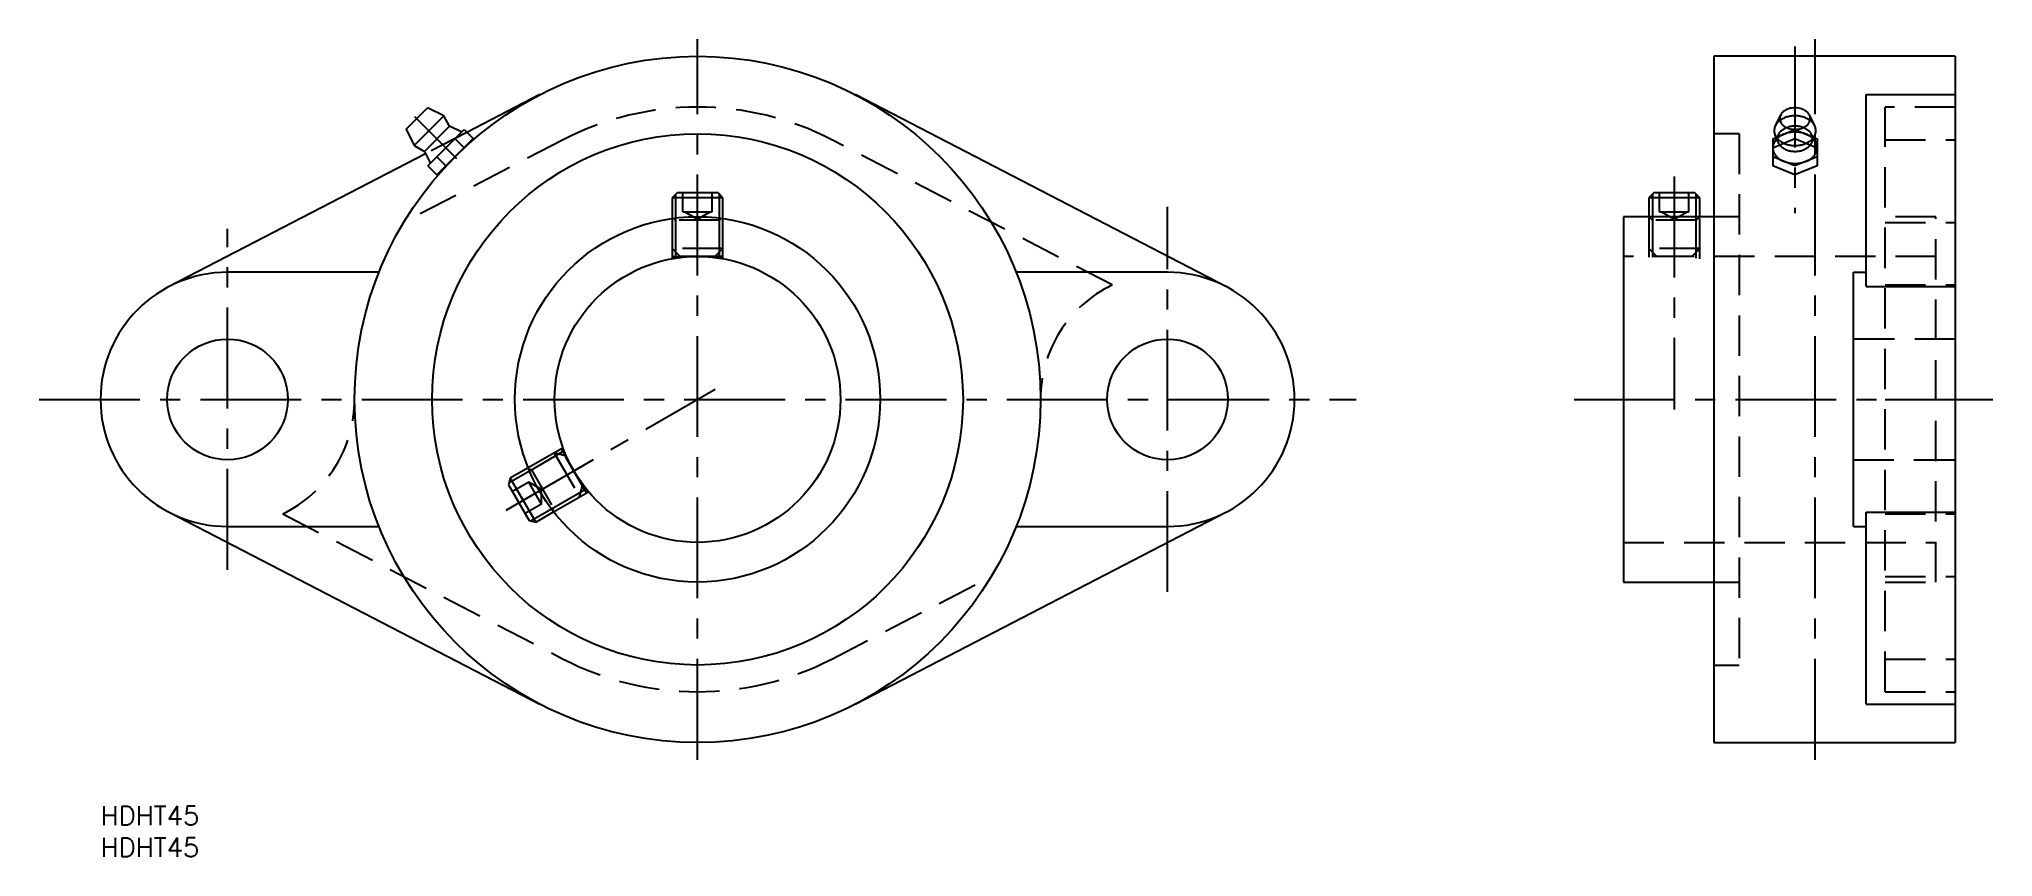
# Model space of a CAD drawing. Extents: x -10 to 298, y -8 to 121.
import ezdxf

# ---------------------------------------------------------------- set-up
doc = ezdxf.new("R2010")
doc.units = 0
doc.header["$LTSCALE"] = 0.5
doc.linetypes.add('CENTER', pattern=[50.8, 31.75, -6.35, 6.35, -6.35])
doc.linetypes.add('DASHED', pattern=[19.05, 12.7, -6.35])
for name, color, linetype in [('MSM_CENTER', 1, 'CENTER'), ('MSM_CONTINUOUS', 7, 'CONTINUOUS'), ('MSM_DASHED', 4, 'DASHED'), ('MSM_NARROW', 5, 'CONTINUOUS'), ('MSM_PART_NUMBER', 7, 'CONTINUOUS')]:
    doc.layers.add(name, color=color, linetype=linetype)
doc.styles.get("Standard").update_dxf_attribs({"font": 'txt.shx', "height": 3, "bigfont": 'bigfont.shx'})

msp = doc.modelspace()

# ---------------------------------------------------------------- linework, layer by layer
at = {"layer": 'MSM_CENTER'}
for p, q in [((94, 7.3), (94, 120.7)), ((270, 7.3), (270, 120.7)), ((266.8, 119.52), (266.8, 93.33)), ((56.12, 101.88), (49.51, 108.49)), ((247.8, 99.07), (247.8, 62.42)), ((168, 33.69), (168, 94.31)), ((20, 37.18), (20, 90.82)), ((63.85, 46.59), (96.77, 65.6)), ((-9.68, 64), (197.68, 64)), ((232.03, 64), (297.96, 64))]:
    msp.add_line(p, q, dxfattribs=at)
at = {"layer": 'MSM_CONTINUOUS'}
for p, q in [((292, 118), (254, 118)), ((254, 118), (254, 10)), ((292, 118), (292, 10)), ((69.19, 111.96), (57.7, 106.02)), ((177.19, 81.76), (118.81, 111.96)), ((278, 111.96), (292, 111.96)), ((278, 81.76), (278, 111.96)), ((48.11, 106.5), (51.5, 109.89)), ((49.38, 103.95), (54.05, 108.62)), ((54.05, 108.62), (51.5, 109.89)), ((54.97, 106.99), (54.05, 108.62)), ((48.11, 106.5), (49.38, 103.95)), ((51.01, 103.03), (54.97, 106.99)), ((51.54, 100.74), (57.26, 106.46)), ((52.96, 99.33), (58.67, 105.04)), ((56.88, 106.07), (54.97, 106.99)), ((55.83, 105.03), (57.25, 103.61)), ((57.26, 106.46), (58.67, 105.04)), ((51.19, 102.65), (10.81, 81.76)), ((49.38, 103.95), (51.01, 103.03)), ((51.01, 103.03), (51.93, 101.12)), ((52.97, 102.17), (54.39, 100.75)), ((51.54, 100.74), (52.96, 99.33)), ((90.77, 96.5), (90, 95.73)), ((90, 95.73), (90, 92.47)), ((98, 95.73), (90, 95.73)), ((97.23, 96.5), (90.77, 96.5)), ((98, 95.73), (97.23, 96.5)), ((98, 92.47), (98, 95.73)), ((244.57, 96.5), (243.8, 95.73)), ((243.8, 95.73), (243.8, 92.75)), ((251.8, 95.73), (243.8, 95.73)), ((251.03, 96.5), (244.57, 96.5)), ((251.8, 95.73), (251.03, 96.5)), ((251.8, 92.75), (251.8, 95.73)), ((254, 92.75), (239.8, 92.75)), ((239.8, 92.75), (239.8, 35.25)), ((43.84, 84), (20, 84)), ((168, 84), (144.16, 84)), ((276, 84), (278, 84)), ((276, 44), (276, 84)), ((278, 81.76), (292, 81.76)), ((67.34, 53.23), (64.52, 51.6)), ((64.52, 51.6), (64.24, 50.55)), ((64.24, 50.55), (67.47, 44.95)), ((64.52, 51.6), (68.52, 44.67)), ((10.81, 46.24), (69.19, 16.04)), ((68.52, 44.67), (71.34, 46.3)), ((118.81, 16.04), (177.19, 46.24)), ((278, 16.04), (278, 46.24)), ((278, 46.24), (292, 46.24)), ((20, 44), (43.84, 44)), ((67.47, 44.95), (68.52, 44.67)), ((144.16, 44), (168, 44)), ((276, 44), (278, 44)), ((239.8, 35.25), (254, 35.25)), ((278, 16.04), (292, 16.04)), ((254, 10), (292, 10))]:
    msp.add_line(p, q, dxfattribs=at)
for centre, radius in [((94, 64), 54), ((94, 64), 41.8), ((94, 64), 28.75), ((94, 64), 22.5), ((20, 64), 9.5), ((168, 64), 9.5)]:
    msp.add_circle(centre, radius, dxfattribs=at)
for centre, start, end in [((20, 64), 90, 270), ((168, 64), 270, 90)]:
    msp.add_arc(centre, 20, start, end, dxfattribs=at)
at = {"layer": 'MSM_DASHED'}
for p, q in [((264.54, 108.76), (263.69, 107.06)), ((269.91, 107.06), (269.06, 108.76)), ((281, 18), (281, 110)), ((292, 110), (281, 110)), ((72.86, 104.86), (47.74, 91.86)), ((57.7, 106.02), (51.19, 102.65)), ((159.3, 82.01), (115.14, 104.86)), ((258, 105.8), (254, 105.8)), ((258, 105.8), (258, 22.2)), ((263.3, 105.03), (266.8, 106.46)), ((263.3, 103.61), (266.8, 105.04)), ((263.3, 105.03), (263.3, 100.75)), ((264.18, 105.71), (263.52, 104.46)), ((263.63, 105.64), (264.11, 104.46)), ((266.8, 106.46), (270.3, 105.03)), ((266.8, 105.04), (270.3, 103.61)), ((270.08, 104.46), (269.42, 105.71)), ((269.49, 104.46), (269.97, 105.64)), ((270.3, 105.03), (270.3, 100.75)), ((281, 104.86), (292, 104.86)), ((266.8, 100.74), (263.3, 102.17)), ((270.3, 102.17), (266.8, 100.74)), ((266.8, 99.33), (263.3, 100.75)), ((270.3, 100.75), (266.8, 99.33)), ((91.69, 93.5), (91.69, 96.5)), ((96.31, 93.5), (96.31, 96.5)), ((245.49, 93.5), (245.49, 96.5)), ((250.11, 93.5), (250.11, 96.5)), ((90, 92.47), (90, 86.14)), ((90.25, 92.5), (90.54, 92.21)), ((90.54, 92.54), (90.54, 86.23)), ((91.69, 93.5), (96.31, 93.5)), ((92, 93.5), (94, 92.35)), ((94, 92.35), (96, 93.5)), ((97.46, 86.23), (97.46, 92.54)), ((97.46, 92.21), (97.75, 92.5)), ((98, 86.14), (98, 92.47)), ((243.8, 92.75), (244.34, 92.21)), ((243.8, 92.75), (243.8, 86.14)), ((244.34, 92.75), (244.34, 86.23)), ((245.49, 93.5), (250.11, 93.5)), ((245.8, 93.5), (247.8, 92.35)), ((247.8, 92.35), (249.8, 93.5)), ((251.26, 92.21), (251.8, 92.75)), ((251.26, 86.23), (251.26, 92.75)), ((251.8, 86.14), (251.8, 92.75)), ((258, 92.75), (254, 92.75)), ((289, 92.75), (281, 92.75)), ((289, 35.25), (289, 92.75)), ((97.46, 92.21), (90.54, 92.21)), ((251.26, 92.21), (244.34, 92.21)), ((281, 91.86), (292, 91.86)), ((90, 87.75), (91.25, 86.5)), ((98, 87.75), (90, 87.75)), ((98, 86.5), (90, 86.5)), ((90.33, 86.2), (90, 86.5)), ((90, 86.5), (98, 86.5)), ((96.75, 86.5), (91.25, 86.5)), ((96.75, 86.5), (98, 87.75)), ((97.67, 86.2), (98, 86.5)), ((289, 86.5), (239.8, 86.5)), ((243.8, 87.75), (245.05, 86.5)), ((251.8, 87.75), (243.8, 87.75)), ((250.55, 86.5), (251.8, 87.75)), ((281, 82.01), (292, 82.01)), ((292, 73.5), (276, 73.5)), ((281, 64), (292, 64)), ((72.82, 56.39), (67.34, 53.23)), ((73.02, 55.88), (67.55, 52.72)), ((73.14, 55.13), (71.43, 55.59)), ((71.43, 55.59), (75.43, 48.66)), ((72.94, 56.08), (72.51, 56.21)), ((72.51, 56.21), (76.51, 49.29)), ((76.51, 49.29), (72.51, 56.21)), ((67.84, 52.89), (67.45, 53)), ((67.84, 52.89), (71.3, 46.9)), ((73.14, 55.13), (75.89, 50.37)), ((276, 54.5), (292, 54.5)), ((67.45, 50.98), (64.85, 49.48)), ((69.45, 47.52), (67.45, 50.98)), ((69.45, 49.83), (67.45, 50.98)), ((69.45, 47.52), (69.45, 49.83)), ((76.48, 49.89), (71.01, 46.73)), ((71.34, 46.3), (76.82, 49.47)), ((75.43, 48.66), (75.89, 50.37)), ((76.61, 49.72), (76.51, 49.29)), ((69.45, 47.52), (66.85, 46.02)), ((71.19, 46.5), (71.3, 46.9)), ((28.7, 45.99), (72.86, 23.14)), ((281, 45.99), (292, 45.99)), ((239.8, 41.5), (289, 41.5)), ((115.14, 23.14), (140.26, 36.14)), ((254, 35.25), (258, 35.25)), ((281, 36.14), (292, 36.14)), ((281, 35.25), (289, 35.25)), ((254, 22.2), (258, 22.2)), ((281, 23.14), (292, 23.14)), ((281, 18), (292, 18))]:
    msp.add_line(p, q, dxfattribs=at)
for centre, radius, start, end in [((94, 64), 46, 62.6478, 117.3522), ((265.52, 106.21), 2.02, 122.3563, 177.7725), ((265.91, 108.13), 1.51, 116.9364, 177.4617), ((265.91, 108.26), 1.51, 182.5383, 243.0636), ((266.73, 104.54), 4.08, 88.9988, 124.1218), ((266.79, 106.75), 3.14, 54.6409, 119.834), ((266.87, 104.54), 4.08, 55.8782, 91.0012), ((267.78, 108.16), 1.42, 1.5522, 54.4243), ((267.69, 108.26), 1.51, 307.7217, 357.4617), ((268.08, 106.21), 2.02, 2.2275, 57.6437), ((265.52, 106.36), 2.02, 182.2275, 237.6437), ((266.05, 102.99), 2.92, 109.9589, 149.7956), ((265.65, 104.96), 1.65, 132.2599, 178.1984), ((265.65, 105.06), 1.65, 181.8016, 227.7401), ((266.73, 108.03), 4.08, 235.8782, 271.0012), ((266.74, 103.62), 3.38, 88.923, 130.592), ((266.8, 101.29), 4.78, 68.5428, 111.4572), ((266.8, 109.68), 3.19, 240.4041, 304.7301), ((266.86, 103.62), 3.38, 49.408, 91.077), ((266.87, 108.03), 4.08, 268.9988, 304.1218), ((267.55, 102.99), 2.92, 30.2044, 70.0411), ((267.95, 104.96), 1.65, 1.8016, 47.7401), ((267.95, 105.06), 1.65, 312.2599, 358.1984), ((268.08, 106.36), 2.02, 302.3563, 357.7725), ((265.12, 103.59), 1.82, 151.4406, 214.701), ((266.08, 104.27), 2.99, 214.7712, 246.694), ((266.74, 106.41), 3.38, 229.408, 271.077), ((266.86, 106.41), 3.38, 268.923, 310.592), ((267.52, 104.27), 2.99, 293.306, 325.2288), ((268.48, 103.59), 1.82, 325.299, 28.5594), ((266.8, 105.91), 4.78, 248.5428, 291.4572), ((168, 64), 20, 115.7779, 180), ((20, 64), 20, 295.7779, 0), ((94, 64), 46, 242.6478, 297.3522)]:
    msp.add_arc(centre, radius, start, end, dxfattribs=at)
at = {"layer": 'MSM_NARROW'}
for p, q in [((90.54, 96.27), (90.54, 92.54)), ((97.46, 92.54), (97.46, 96.27)), ((244.34, 96.27), (244.34, 92.75)), ((251.26, 92.75), (251.26, 96.27)), ((67.55, 52.72), (64.32, 50.86)), ((71.01, 46.73), (67.78, 44.87))]:
    msp.add_line(p, q, dxfattribs=at)

# ---------------------------------------------------------------- texts
at = {"layer": 'MSM_PART_NUMBER'}
for p in [(0, -3), (0, -8)]:
    msp.add_text('HDHT45', height=3, dxfattribs=at).set_placement(p)

doc.saveas('drawing.dxf')
